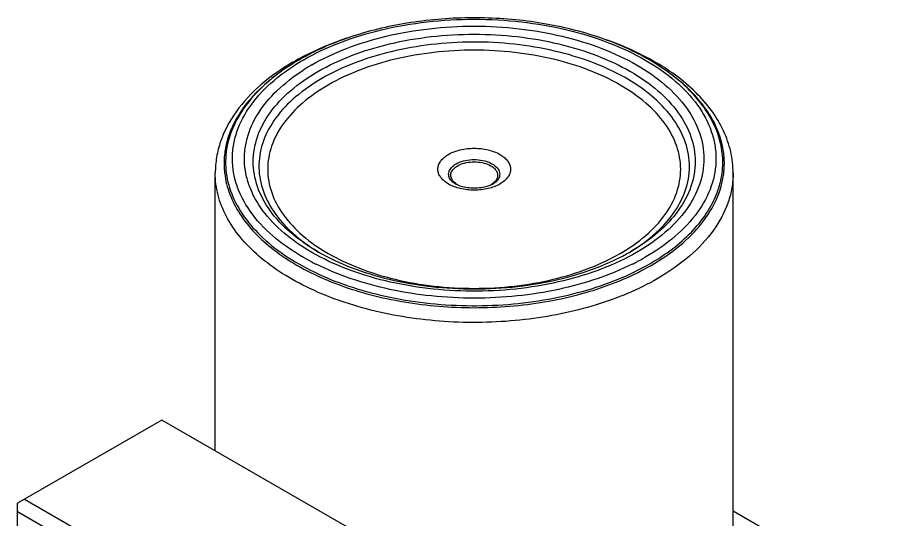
# Model space of a CAD drawing. Header units: millimetres. Extents: x 0 to 1189, y 0 to 841.
# Drawn here: x 631 to 807.7, y 517 to 617.9 of the extents above; entities that cross this region are included whole.
import ezdxf

# ---------------------------------------------------------------- set-up
doc = ezdxf.new("R2010")
doc.units = ezdxf.units.MM
doc.header["$LTSCALE"] = 65.395
doc.layers.get('0').update_dxf_attribs({"linetype": 'CONTINUOUS'})
doc.layers.add('SURFACES', color=7, linetype='CONTINUOUS')

msp = doc.modelspace()

# ---------------------------------------------------------------- linework, layer by layer
at = {"color": 9, "linetype": 'Continuous'}
msp.add_line((691.33, 570.83), (691.37, 570.8), dxfattribs=at)
msp.add_line((691.33, 570.83), (691.37, 570.8), dxfattribs=at)
at = {"color": 7, "linetype": 'Continuous'}
for p, q in [((660, 537), (631.01, 520.26)), ((744.85, 488.01), (660, 537)), ((631.01, 474.27), (631.01, 520.26)), ((632.42, 521.08), (683.33, 491.68)), ((631.01, 518.63), (679.8, 490.46)), ((807.68, 499.63), (774.7, 518.68))]:
    msp.add_line(p, q, dxfattribs=at)
for centre, radius, start, end in [((711.49, 565.62), 50.09, 118.5968, 119.9947), ((710.06, 570.48), 44.95, 121.5139, 121.9677), ((710.71, 569.4), 46.21, 119.9945, 121.509)]:
    msp.add_arc(centre, radius, start, end, dxfattribs=at)
at = {"color": 9, "linetype": 'Continuous'}
for centre, radius, start, end in [((710.93, 570.26), 45.14, 119.9984, 120.7701), ((710.85, 572.34), 41.58, 119.977, 122.5431), ((710.11, 573.51), 40.2, 122.5509, 122.7499), ((689.42, 588.6), 16.96, 186.6674, 187.0621), ((755.97, 588.6), 16.96, 352.9383, 353.3326), ((724.88, 586.72), 2.67, 314.7645, 320.8208), ((723.96, 587.84), 4.12, 299.9544, 304.4955), ((711.87, 604.57), 39.51, 238.7488, 239.1381), ((733.52, 604.57), 39.51, 300.6413, 301.339), ((733.44, 610.57), 47.18, 297.5179, 299.9915), ((713.33, 613.17), 50.13, 242.4593, 243.5127), ((732.05, 613.21), 50.17, 296.4863, 297.539)]:
    msp.add_arc(centre, radius, start, end, dxfattribs=at)
at = {"color": 7, "linetype": 'Continuous'}
for points, knots in [([(770.04, 597.95), (768.57, 600.48), (765.54, 603.97), (760.58, 607.79), (756.15, 610.43), (751.21, 612.71), (745.83, 614.61), (740.09, 616.09), (732.01, 617.51), (721.62, 618.13), (709.32, 617.08), (697.82, 614.31), (690.78, 611.25), (687.61, 609.42)], [0, 0, 0, 0, 0.097573, 0.151393, 0.208671, 0.269272, 0.332878, 0.399024, 0.467133, 0.606476, 0.745318, 0.878042, 1, 1, 1, 1]), ([(698.51, 614.19), (697.53, 613.88), (693.76, 612.62), (690.1, 611.01), (687.51, 609.6)], [0, 0, 0, 0, 0.259109, 1, 1, 1, 1]), ([(774.7, 586.63), (774.7, 588.07), (774.36, 591.01), (772.87, 595.25), (770.46, 599.27), (766, 604.37), (758.4, 609.81), (751.35, 612.76), (747.52, 613.98)], [0, 0, 0, 0, 0.105599, 0.21361, 0.326255, 0.445358, 0.706587, 1, 1, 1, 1]), ([(686.44, 609), (684.12, 607.66), (679.87, 604.73), (674.76, 599.32), (671.98, 594.14), (670.88, 589.86), (670.7, 587.7), (670.7, 586.63)], [0, 0, 0, 0, 0.2815, 0.537853, 0.774105, 0.887741, 1, 1, 1, 1]), ([(686.26, 608.61), (683.97, 607.18), (679.85, 604.08), (676.57, 600.05), (675.35, 597.95)], [0, 0, 0, 0, 0.526772, 1, 1, 1, 1]), ([(718.02, 585.18), (718.14, 585.02), (718.53, 584.68), (719.32, 584.25), (720.41, 583.89), (722.14, 583.6), (723.94, 583.66), (725.58, 584.07), (726.3, 584.37), (726.6, 584.55)], [0, 0, 0, 0, 0.064775, 0.167412, 0.296888, 0.44267, 0.744606, 0.883151, 1, 1, 1, 1]), ([(726.6, 584.55), (726.78, 584.65), (727.05, 584.84), (727.29, 585.07), (727.38, 585.18)], [0, 0, 0, 0, 0.600211, 1, 1, 1, 1]), ([(691.32, 570.82), (693.45, 569.59), (698.13, 567.42), (705.76, 565.1), (714.06, 563.67), (722.7, 563.19), (731.33, 563.67), (739.63, 565.1), (747.27, 567.42), (751.94, 569.59), (754.07, 570.82)], [0, 0, 0, 0, 0.113138, 0.236211, 0.366297, 0.499999, 0.6337, 0.763787, 0.886861, 1, 1, 1, 1])]:
    msp.add_open_spline(points, degree=3, knots=knots, dxfattribs=at)
at = {"color": 9, "linetype": 'Continuous'}
for points, knots in [([(688.36, 609.35), (690.71, 610.71), (695.85, 613.1), (704.22, 615.64), (713.28, 617.21), (722.7, 617.74), (732.11, 617.21), (741.17, 615.64), (749.54, 613.1), (756.92, 609.67), (763.03, 605.46), (767.65, 600.61), (770.12, 596.03), (771.09, 592.31), (771.33, 589.53), (771.09, 586.75), (770.12, 583.02), (767.65, 578.45), (763.03, 573.6), (759.16, 570.94), (757.03, 569.71)], [0, 0, 0, 0, 0.066567, 0.138389, 0.213991, 0.29156, 0.369129, 0.444731, 0.516554, 0.58312, 0.64348, 0.697477, 0.746044, 0.769015, 0.79156, 0.814105, 0.837076, 0.885643, 0.939638, 1, 1, 1, 1]), ([(690.07, 608.36), (692.31, 609.65), (697.19, 611.93), (705.14, 614.34), (713.75, 615.83), (722.7, 616.33), (731.64, 615.83), (740.25, 614.34), (748.2, 611.92), (755.21, 608.66), (761.02, 604.66), (765.41, 600.05), (768.18, 594.94), (769.15, 589.53), (768.18, 584.11), (765.41, 579), (761.02, 574.39), (757.34, 571.86), (755.32, 570.69)], [0, 0, 0, 0, 0.066589, 0.138433, 0.214058, 0.291652, 0.369246, 0.444871, 0.516718, 0.583304, 0.643684, 0.697698, 0.74628, 0.791652, 0.837024, 0.885607, 0.939619, 1, 1, 1, 1]), ([(691.32, 607.04), (693.47, 608.28), (698.17, 610.47), (705.82, 612.79), (714.1, 614.22), (722.7, 614.71), (731.3, 614.22), (739.58, 612.79), (747.23, 610.47), (753.97, 607.33), (759.55, 603.49), (763.77, 599.05), (766.44, 594.14), (767.37, 588.93), (766.44, 583.72), (763.77, 578.81), (759.55, 574.37), (756.02, 571.94), (754.07, 570.82)], [0, 0, 0, 0, 0.066589, 0.138433, 0.214058, 0.291652, 0.369246, 0.444871, 0.516718, 0.583304, 0.643684, 0.697698, 0.74628, 0.791652, 0.837024, 0.885607, 0.939619, 1, 1, 1, 1]), ([(754.07, 570.83), (755.9, 571.94), (759.21, 574.34), (763.11, 578.69), (765.5, 583.48), (766.21, 588.52), (765.14, 593.54), (762.42, 598.24), (758.24, 602.49), (752.75, 606.16), (746.18, 609.14), (738.75, 611.35), (730.73, 612.69), (722.41, 613.12), (714.1, 612.62), (706.11, 611.22), (698.73, 608.96), (694.2, 606.85), (692.13, 605.65)], [0, 0, 0, 0, 0.059545, 0.112819, 0.160901, 0.206116, 0.251673, 0.300672, 0.355185, 0.416033, 0.482994, 0.555097, 0.630862, 0.708499, 0.786069, 0.861639, 0.93343, 1, 1, 1, 1]), ([(752.02, 570.48), (753.84, 571.53), (757.14, 573.8), (761.08, 577.95), (763.58, 582.54), (764.44, 587.4), (763.58, 592.27), (761.08, 596.86), (757.14, 601.01), (751.92, 604.6), (745.62, 607.53), (738.47, 609.71), (730.73, 611.04), (722.7, 611.5), (714.66, 611.04), (706.92, 609.71), (699.77, 607.53), (695.38, 605.49), (693.38, 604.33)], [0, 0, 0, 0, 0.060381, 0.114393, 0.162976, 0.208348, 0.25372, 0.302302, 0.356317, 0.416696, 0.483282, 0.555129, 0.630754, 0.708348, 0.785941, 0.861567, 0.933411, 1, 1, 1, 1]), ([(690.15, 568.73), (687.86, 569.92), (683.68, 572.53), (678.6, 577.35), (675.73, 581.96), (674.5, 585.76), (674.09, 588.59), (674.17, 591.44), (674.96, 595.26), (677.29, 599.98), (681.83, 605.01), (685.7, 607.77), (687.84, 609.04)], [0, 0, 0, 0, 0.147796, 0.279952, 0.398123, 0.45355, 0.507586, 0.561268, 0.615667, 0.730139, 0.857351, 1, 1, 1, 1]), ([(682.63, 606.07), (681.85, 605.48), (679.03, 603.15), (676.58, 600.33), (675.21, 598.03)], [0, 0, 0, 0, 0.267792, 1, 1, 1, 1]), ([(755.32, 570.69), (753.13, 569.43), (748.34, 567.19), (740.54, 564.79), (732.1, 563.28), (723.31, 562.73), (714.51, 563.15), (706, 564.52), (698.1, 566.8), (691.07, 569.91), (685.18, 573.74), (680.63, 578.18), (678.06, 582.39), (676.93, 585.85), (676.53, 588.44), (676.56, 591.04), (677.2, 594.53), (679.17, 598.86), (683.1, 603.52), (686.49, 606.11), (688.36, 607.32)], [0, 0, 0, 0, 0.066522, 0.138229, 0.213709, 0.29122, 0.368865, 0.444738, 0.517069, 0.584382, 0.645683, 0.70069, 0.750112, 0.773353, 0.796021, 0.818514, 0.841248, 0.888831, 0.941343, 1, 1, 1, 1]), ([(691.32, 570.82), (689.38, 571.94), (685.84, 574.37), (681.62, 578.81), (678.95, 583.72), (678.03, 588.93), (678.95, 594.14), (681.62, 599.05), (685.84, 603.49), (689.38, 605.92), (691.32, 607.04)], [0, 0, 0, 0, 0.1449, 0.274524, 0.391113, 0.499998, 0.608884, 0.725475, 0.855095, 1, 1, 1, 1]), ([(770.19, 598.03), (769.74, 598.79), (767.62, 601.9), (764.84, 604.52), (762.54, 606.25)], [0, 0, 0, 0, 0.23368, 1, 1, 1, 1]), ([(692.13, 605.65), (690.26, 604.57), (686.87, 602.24), (682.79, 598.01), (680.17, 593.32), (679.19, 588.35), (679.94, 583.35), (682.34, 578.62), (686.23, 574.31), (689.51, 571.93), (691.33, 570.83)], [0, 0, 0, 0, 0.145559, 0.276018, 0.393495, 0.50303, 0.612021, 0.728043, 0.856539, 1, 1, 1, 1]), ([(693.38, 604.33), (691.56, 603.28), (688.26, 601.01), (684.31, 596.86), (681.81, 592.27), (680.95, 587.4), (681.82, 582.54), (684.31, 577.95), (688.26, 573.8), (693.47, 570.21), (699.77, 567.28), (706.92, 565.1), (714.66, 563.76), (722.7, 563.31), (730.73, 563.76), (738.47, 565.1), (745.62, 567.27), (750.01, 569.32), (752.02, 570.48)], [0, 0, 0, 0, 0.060381, 0.114393, 0.162976, 0.208348, 0.25372, 0.302302, 0.356317, 0.416696, 0.483282, 0.555129, 0.630754, 0.708348, 0.785941, 0.861567, 0.933411, 1, 1, 1, 1]), ([(675.21, 598.03), (674.17, 596.29), (672.97, 593.47), (672.41, 589.53), (672.47, 587.59), (672.58, 586.63)], [0, 0, 0, 0, 0.511383, 0.756475, 1, 1, 1, 1]), ([(675.35, 597.95), (674.5, 596.48), (673.17, 593.41), (672.53, 588.45), (673.38, 583.5), (675.65, 578.76), (679.23, 574.35), (683.99, 570.39), (689.81, 566.94), (696.52, 564.1), (703.95, 561.95), (714.62, 560.04), (725.69, 559.72), (736.58, 560.98), (744.35, 562.69), (751.52, 565.11), (755.95, 567.24), (758, 568.42)], [0, 0, 0, 0, 0.046586, 0.090986, 0.135561, 0.182629, 0.233925, 0.290391, 0.352237, 0.419096, 0.490174, 0.56438, 0.71673, 0.792235, 0.865393, 0.934977, 1, 1, 1, 1]), ([(758, 568.42), (759.57, 569.33), (762.5, 571.26), (766.31, 574.59), (769.3, 578.21), (771.4, 582.07), (772.56, 586.08), (772.73, 590.15), (771.9, 594.2), (770.75, 596.73), (770.04, 597.95)], [0, 0, 0, 0, 0.151963, 0.29267, 0.422612, 0.543345, 0.657573, 0.769002, 0.881828, 1, 1, 1, 1]), ([(772.81, 586.63), (772.93, 587.59), (772.99, 589.53), (772.42, 593.47), (771.23, 596.29), (770.19, 598.03)], [0, 0, 0, 0, 0.243524, 0.488617, 1, 1, 1, 1]), ([(727.85, 584.43), (727.12, 584.01), (725.42, 583.39), (722.7, 583.09), (719.97, 583.39), (717.92, 584.13), (716.64, 585.01), (715.95, 585.74), (715.51, 586.55), (715.36, 587.4), (715.51, 588.26), (715.95, 589.07), (716.64, 589.8), (717.22, 590.2), (717.54, 590.38)], [0, 0, 0, 0, 0.138252, 0.291396, 0.444543, 0.582793, 0.643247, 0.697327, 0.745969, 0.791397, 0.836826, 0.885464, 0.939553, 1, 1, 1, 1]), ([(717.54, 590.38), (718.27, 590.8), (719.97, 591.42), (722.7, 591.72), (725.42, 591.42), (727.47, 590.68), (728.75, 589.8), (729.45, 589.07), (729.89, 588.26), (730.04, 587.4), (729.89, 586.55), (729.45, 585.74), (728.75, 585.01), (728.17, 584.61), (727.85, 584.43)], [0, 0, 0, 0, 0.138252, 0.291396, 0.444543, 0.582793, 0.643247, 0.697327, 0.745969, 0.791397, 0.836826, 0.885464, 0.939553, 1, 1, 1, 1]), ([(718.02, 585.18), (717.82, 585.43), (717.6, 585.86), (717.55, 586.48), (717.67, 587.1), (718.15, 587.85), (718.74, 588.28), (719.07, 588.48)], [0, 0, 0, 0, 0.238278, 0.350293, 0.46337, 0.709001, 1, 1, 1, 1]), ([(719.07, 588.48), (719.52, 588.74), (720.56, 589.14), (722.24, 589.39), (723.97, 589.31), (725.56, 588.91), (726.84, 588.22), (727.58, 587.41), (727.82, 586.69), (727.84, 585.97), (727.6, 585.46), (727.38, 585.18)], [0, 0, 0, 0, 0.135984, 0.286374, 0.439981, 0.584767, 0.711027, 0.815215, 0.861339, 0.905958, 1, 1, 1, 1]), ([(719.38, 588.1), (719.79, 588.34), (720.75, 588.7), (722.3, 588.93), (723.89, 588.86), (725.35, 588.48), (726.53, 587.84), (727.19, 587.08), (727.4, 586.42), (727.39, 585.75), (727.16, 585.29), (726.94, 585.03)], [0, 0, 0, 0, 0.136198, 0.286848, 0.440582, 0.585199, 0.710957, 0.814526, 0.860487, 0.905151, 1, 1, 1, 1]), ([(759.47, 565.4), (755.62, 563.18), (746.9, 559.58), (732.7, 556.74), (717.68, 556.32), (705.29, 558.06), (696.04, 560.73), (689.78, 563.25), (684.23, 566.27), (679.48, 569.74), (675.66, 573.58), (672.83, 577.73), (671.09, 582.11), (670.7, 585.15), (670.7, 586.63)], [0, 0, 0, 0, 0.128623, 0.270154, 0.417245, 0.561528, 0.630179, 0.695318, 0.756314, 0.812796, 0.864737, 0.91255, 0.957159, 1, 1, 1, 1]), ([(718.44, 585.04), (718.26, 585.27), (718.04, 585.66), (717.99, 586.24), (718.09, 586.82), (718.53, 587.52), (719.07, 587.92), (719.38, 588.1)], [0, 0, 0, 0, 0.239668, 0.351767, 0.464614, 0.709436, 1, 1, 1, 1]), ([(774.7, 586.63), (774.7, 585.64), (774.53, 583.65), (773.49, 579.66), (770.83, 574.77), (765.89, 569.57), (761.75, 566.72), (759.47, 565.4)], [0, 0, 0, 0, 0.108162, 0.218364, 0.451367, 0.710411, 1, 1, 1, 1]), ([(672.59, 586.51), (672.76, 585.12), (673.48, 582.28), (675.57, 578.26), (678.6, 574.48), (682.52, 571.01), (687.24, 567.9), (694.68, 564.22), (705.37, 560.95), (719.16, 559.27), (733.23, 559.83), (746.49, 562.6), (754.62, 566), (758.22, 568.07)], [0, 0, 0, 0, 0.043042, 0.088464, 0.137403, 0.19052, 0.248032, 0.309794, 0.443968, 0.587555, 0.733108, 0.872846, 1, 1, 1, 1]), ([(719.37, 584.27), (719.28, 584.32), (718.94, 584.54), (718.63, 584.81), (718.44, 585.04)], [0, 0, 0, 0, 0.268907, 1, 1, 1, 1]), ([(726.76, 584.82), (726.72, 584.79), (726.58, 584.65), (726.42, 584.52), (726.29, 584.44)], [0, 0, 0, 0, 0.241086, 1, 1, 1, 1]), ([(758.22, 568.07), (760.23, 569.24), (763.92, 571.74), (768.44, 576.23), (771.55, 581.17), (772.58, 584.76), (772.8, 586.51)], [0, 0, 0, 0, 0.287181, 0.546809, 0.781902, 1, 1, 1, 1]), ([(754.42, 568.31), (752.16, 567.18), (747.31, 565.19), (739.54, 563.08), (731.25, 561.78), (722.7, 561.35), (714.14, 561.78), (705.85, 563.08), (698.09, 565.19), (693.23, 567.18), (690.97, 568.31)], [0, 0, 0, 0, 0.116024, 0.239553, 0.368405, 0.500008, 0.63161, 0.760461, 0.88399, 1, 1, 1, 1])]:
    msp.add_open_spline(points, degree=3, knots=knots, dxfattribs=at)
at = {"layer": 'SURFACES', "color": 7, "linetype": 'Continuous'}
for p, q in [((670.7, 530.82), (670.7, 586.63)), ((774.7, 514.41), (774.7, 586.63))]:
    msp.add_line(p, q, dxfattribs=at)

doc.saveas('drawing.dxf')
